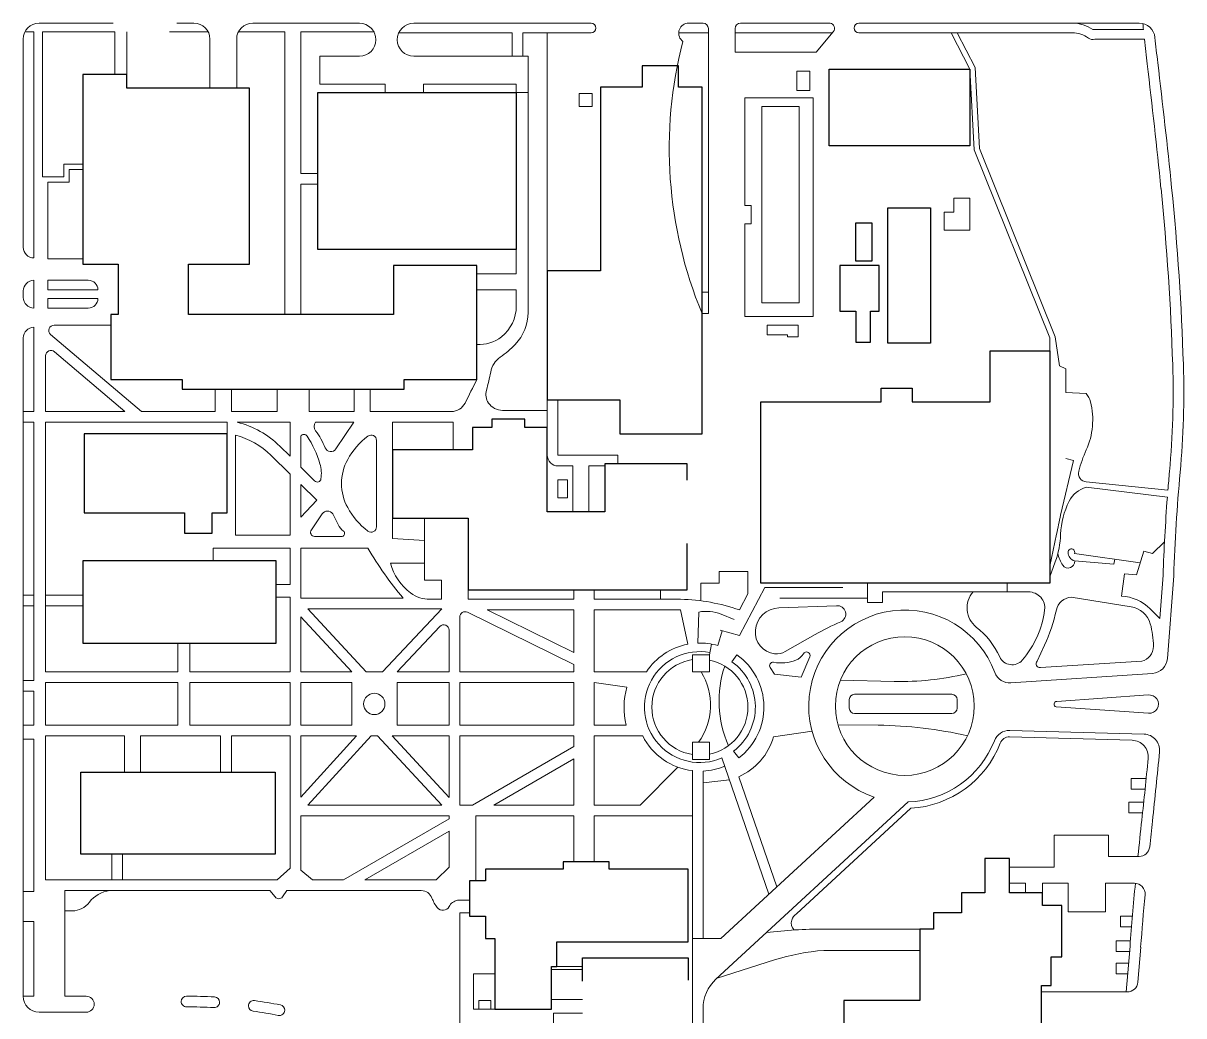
# Model space of a CAD drawing. Header units: feet. Extents: x 2817291 to 2825191, y 230718 to 237492.
# Drawn here: x 2819601 to 2820694, y 234336 to 235271 of the extents above; entities that cross this region are included whole.
import ezdxf

# ---------------------------------------------------------------- set-up
doc = ezdxf.new("R2010")
doc.units = ezdxf.units.FT
doc.layers.add('63', color=7, linetype='Continuous', lineweight=13)

msp = doc.modelspace()

# ---------------------------------------------------------------- linework, layer by layer
at = {"layer": '63'}
for p, q in [((2819685.414, 235270.773), (2819615.88, 235270.773)), ((2819761.607, 235270.773), (2819745.339, 235270.773)), ((2819917.385, 235270.773), (2819816.883, 235270.773)), ((2820135.474, 235270.773), (2819968.641, 235270.773)), ((2820241, 235270.773), (2820225.925, 235270.773)), ((2820360.597, 235270.773), (2820276.176, 235270.773)), ((2820651.504, 235270.773), (2820387.733, 235270.773)), ((2819602.547, 235262.733), (2819610.855, 235262.733)), ((2819610.855, 235049.669), (2819610.855, 235262.733)), ((2819618.895, 235126.051), (2819618.895, 235262.733)), ((2819618.895, 235262.733), (2819687.236, 235262.733)), ((2819687.236, 235222.532), (2819687.236, 235262.733)), ((2819698.291, 235222.532), (2819698.291, 235262.733)), ((2819738.662, 235262.733), (2819774.94, 235262.733)), ((2819803.55, 235262.733), (2819847.034, 235262.733)), ((2819847.034, 234996.403), (2819847.034, 235262.733)), ((2819862.109, 235262.733), (2819931.527, 235262.733)), ((2819862.109, 235129.066), (2819862.109, 235262.733)), ((2819954.499, 235261.728), (2820061.102, 235261.728)), ((2820061.102, 235239.617), (2820061.102, 235261.728)), ((2820071.153, 235239.617), (2820071.153, 235261.728)), ((2820071.153, 235261.728), (2820094.268, 235261.728)), ((2820094.268, 235261.728), (2820135.474, 235261.728)), ((2820094.268, 235037.609), (2820094.268, 235261.728)), ((2820218.081, 235261.728), (2820246.025, 235261.728)), ((2820246.025, 235245.648), (2820246.025, 235265.748)), ((2820271.151, 235265.748), (2820271.151, 235243.638)), ((2820271.151, 235261.728), (2820362.766, 235261.728)), ((2820347.532, 235243.638), (2820363.612, 235262.733)), ((2820387.733, 235261.728), (2820474.535, 235261.728)), ((2820474.535, 235261.728), (2820588.736, 235261.728)), ((2820474.535, 235261.728), (2820492.255, 235227.557)), ((2820480.195, 235261.728), (2820497.215, 235228.908)), ((2820608.12, 235264.743), (2820655.658, 235264.743)), ((2819600.805, 235255.698), (2819600.805, 235059.72)), ((2819776.683, 235209.467), (2819776.683, 235255.698)), ((2819801.808, 235255.698), (2819801.808, 235209.467)), ((2820609.842, 235255.698), (2820656.556, 235255.698)), ((2819880.199, 235239.617), (2819917.385, 235239.617)), ((2819880.199, 235213.487), (2819880.199, 235239.617)), ((2819968.641, 235239.617), (2820076.178, 235239.617)), ((2820076.178, 235239.617), (2820076.178, 235205.447)), ((2820246.025, 234997.408), (2820246.025, 235245.648)), ((2820271.151, 235243.638), (2820347.532, 235243.638)), ((2820492.255, 235227.557), (2820496.322, 235151.597)), ((2820497.215, 235228.908), (2820501.295, 235152.699)), ((2820329.442, 235225.547), (2820341.502, 235225.547)), ((2820329.442, 235207.457), (2820329.442, 235225.547)), ((2820341.502, 235225.547), (2820341.502, 235207.457)), ((2819801.808, 235209.467), (2819776.683, 235209.467)), ((2819941.505, 235213.487), (2819880.199, 235213.487)), ((2819941.505, 235205.447), (2819941.505, 235213.487)), ((2819977.686, 235205.447), (2819941.505, 235205.447)), ((2819977.686, 235213.487), (2819977.686, 235205.447)), ((2820065.122, 235213.487), (2819977.686, 235213.487)), ((2820065.122, 235205.447), (2820065.122, 235213.487)), ((2820076.178, 235205.447), (2820065.122, 235205.447)), ((2820076.178, 235205.447), (2820076.178, 234998.413)), ((2820341.502, 235207.457), (2820329.442, 235207.457)), ((2820124.418, 235204.442), (2820124.418, 235192.382)), ((2820136.479, 235204.442), (2820124.418, 235204.442)), ((2820136.479, 235192.382), (2820136.479, 235204.442)), ((2820280.196, 235200.422), (2820280.196, 235098.915)), ((2820344.517, 235200.422), (2820280.196, 235200.422)), ((2820344.517, 234994.393), (2820344.517, 235200.422)), ((2820124.418, 235192.382), (2820136.479, 235192.382)), ((2820296.276, 235192.382), (2820331.452, 235192.382)), ((2820296.276, 235007.459), (2820296.276, 235192.382)), ((2820331.452, 235192.382), (2820331.452, 235007.459)), ((2820496.322, 235151.597), (2820567.631, 234974.293)), ((2820501.295, 235152.699), (2820572.656, 234975.266)), ((2819638.995, 235138.111), (2819638.995, 235126.051)), ((2819657.086, 235138.111), (2819638.995, 235138.111)), ((2819644.02, 235133.086), (2819644.02, 235121.026)), ((2819657.086, 235133.086), (2819644.02, 235133.086)), ((2819878.189, 235129.066), (2819862.109, 235129.066)), ((2819638.995, 235126.051), (2819618.895, 235126.051)), ((2819644.02, 235121.026), (2819623.92, 235121.026)), ((2819623.92, 235048.664), (2819623.92, 235121.026)), ((2819878.189, 235119.016), (2819862.109, 235119.016)), ((2819862.109, 234996.403), (2819862.109, 235119.016)), ((2820280.196, 235098.915), (2820286.226, 235098.915)), ((2820286.226, 235098.915), (2820286.226, 235081.83)), ((2820477.179, 235105.95), (2820492.255, 235105.95)), ((2820477.179, 235092.885), (2820477.179, 235105.95)), ((2820492.255, 235105.95), (2820492.255, 235075.8)), ((2820468.134, 235092.885), (2820477.179, 235092.885)), ((2820468.134, 235075.8), (2820468.134, 235092.885)), ((2820280.196, 235081.83), (2820280.196, 234994.393)), ((2820286.226, 235081.83), (2820280.196, 235081.83)), ((2820492.255, 235075.8), (2820468.134, 235075.8)), ((2820065.122, 235057.709), (2820065.122, 235034.594)), ((2819623.92, 235048.664), (2819657.086, 235048.664)), ((2820065.122, 235034.594), (2820027.937, 235034.594)), ((2819610.855, 235028.564), (2819610.855, 235002.434)), ((2819623.92, 235019.519), (2819623.92, 235028.564)), ((2819623.92, 235028.564), (2819662.111, 235028.564)), ((2819671.156, 235019.519), (2819623.92, 235019.519)), ((2820065.122, 235019.519), (2820027.937, 235019.519)), ((2820065.122, 235019.519), (2820065.122, 235004.444)), ((2819600.805, 235018.514), (2819600.805, 235012.484)), ((2819623.92, 235011.479), (2819623.92, 235002.434)), ((2819671.156, 235011.479), (2819623.92, 235011.479)), ((2820246.025, 235017.509), (2820239.995, 235017.509)), ((2819623.92, 235002.434), (2819662.111, 235002.434)), ((2820239.995, 234997.408), (2820246.025, 234997.408)), ((2820331.452, 235007.459), (2820296.276, 235007.459)), ((2819683.216, 234986.353), (2819629.859, 234986.353)), ((2820280.196, 234994.393), (2820344.517, 234994.393)), ((2820301.301, 234977.308), (2820301.301, 234986.353)), ((2820301.301, 234986.353), (2820330.447, 234986.353)), ((2820330.447, 234986.353), (2820330.447, 234975.298)), ((2819610.855, 234904.947), (2819610.855, 234984.343)), ((2819626.606, 234977.498), (2819712.055, 234904.947)), ((2820320.397, 234977.308), (2820301.301, 234977.308)), ((2820320.397, 234975.298), (2820320.397, 234977.308)), ((2819600.805, 234974.293), (2819600.805, 234354.198)), ((2820330.447, 234975.298), (2820320.397, 234975.298)), ((2820567.631, 234974.293), (2820567.631, 234962.233)), ((2820576.676, 234948.163), (2820572.656, 234975.266)), ((2819621.91, 234957.442), (2819621.91, 234904.947)), ((2819696.527, 234904.947), (2819630.188, 234961.273)), ((2820582.706, 234945.148), (2820576.676, 234948.163)), ((2820582.706, 234923.037), (2820582.706, 234945.148)), ((2819781.708, 234926.052), (2819781.708, 234904.947)), ((2819839.999, 234926.052), (2819839.999, 234904.947)), ((2819870.149, 234926.052), (2819870.149, 234904.947)), ((2819912.36, 234926.052), (2819912.36, 234904.947)), ((2819927.435, 234926.052), (2819927.435, 234904.947)), ((2820601.801, 234922.032), (2820582.706, 234923.037)), ((2820094.268, 234916.002), (2820094.268, 234863.985)), ((2820104.318, 234916.002), (2820104.318, 234863.741)), ((2819600.805, 234904.947), (2819610.855, 234904.947)), ((2819621.91, 234904.947), (2819696.527, 234904.947)), ((2819712.055, 234904.947), (2819781.708, 234904.947)), ((2819870.149, 234904.947), (2819912.36, 234904.947)), ((2819927.435, 234904.947), (2820003.816, 234904.947)), ((2820052.057, 234905.952), (2820094.268, 234905.952)), ((2819600.805, 234894.897), (2819610.855, 234894.897)), ((2819610.855, 234651.683), (2819610.855, 234894.897)), ((2819621.91, 234659.723), (2819621.91, 234894.897)), ((2819621.91, 234894.897), (2819792.763, 234894.897)), ((2819792.763, 234883.842), (2819792.763, 234894.897)), ((2819802.387, 234894.897), (2819852.059, 234894.897)), ((2819852.059, 234894.897), (2819852.059, 234862.93)), ((2819876.179, 234894.897), (2819912.025, 234894.897)), ((2819912.025, 234894.897), (2819895.275, 234869.771)), ((2819948.541, 234868.766), (2819948.541, 234894.897)), ((2819948.541, 234894.897), (2820005.826, 234894.897)), ((2820005.826, 234868.766), (2820005.826, 234894.897)), ((2819800.803, 234882.837), (2819800.803, 234788.365)), ((2819862.109, 234881.832), (2819862.109, 234852.686)), ((2819933.465, 234796.405), (2819933.465, 234877.812)), ((2819852.059, 234862.93), (2819842.396, 234872.369)), ((2819852.059, 234846.072), (2819833.969, 234863.741)), ((2820104.318, 234863.741), (2820160.599, 234863.741)), ((2820160.599, 234863.741), (2820160.599, 234855.701)), ((2820589.741, 234858.716), (2820577.681, 234807.46)), ((2820582.706, 234860.726), (2820589.741, 234858.716)), ((2819852.059, 234846.072), (2819852.059, 234788.365)), ((2819862.109, 234852.686), (2819875.174, 234839.621)), ((2820104.562, 234853.691), (2820118.388, 234853.691)), ((2820118.388, 234853.691), (2820118.388, 234810.475)), ((2820133.464, 234853.691), (2820133.464, 234810.475)), ((2820133.464, 234853.691), (2820148.539, 234853.691)), ((2819877.184, 234821.53), (2819862.109, 234836.255)), ((2819862.109, 234836.255), (2819862.109, 234805.45)), ((2820104.318, 234840.626), (2820113.363, 234840.626)), ((2820104.318, 234823.541), (2820104.318, 234840.626)), ((2820113.363, 234840.626), (2820113.363, 234823.541)), ((2820678.715, 234830.813), (2820601.801, 234838.616)), ((2820601.801, 234833.591), (2820678.195, 234824.172)), ((2820113.363, 234823.541), (2820104.318, 234823.541)), ((2819862.109, 234805.45), (2819877.184, 234821.53)), ((2819872.159, 234793.39), (2819882.209, 234808.465)), ((2819892.26, 234808.465), (2819897.285, 234798.415)), ((2819948.541, 234804.445), (2819948.541, 234785.35)), ((2819978.691, 234804.445), (2819978.691, 234746.154)), ((2819800.803, 234788.365), (2819852.059, 234788.365)), ((2819901.305, 234787.36), (2819875.174, 234787.36)), ((2819948.541, 234785.35), (2819978.691, 234783.34)), ((2820573.949, 234789.315), (2820567.631, 234759.22)), ((2820664.112, 234771.28), (2820675.516, 234782.317)), ((2819779.698, 234776.305), (2819852.059, 234776.305)), ((2819779.698, 234764.245), (2819779.698, 234776.305)), ((2819852.059, 234776.305), (2819852.059, 234742.134)), ((2819862.109, 234776.305), (2819925.425, 234776.305)), ((2820652.601, 234762.38), (2820590.746, 234771.28)), ((2820649.037, 234751.179), (2820656.072, 234773.29)), ((2820656.072, 234773.29), (2820664.112, 234771.28)), ((2819946.53, 234762.234), (2819978.691, 234762.234)), ((2820567.631, 234749.169), (2820572.656, 234763.24)), ((2820590.746, 234764.245), (2820627.932, 234761.23)), ((2820627.932, 234761.23), (2820628.594, 234765.834)), ((2819978.691, 234746.154), (2819994.771, 234746.154)), ((2819994.771, 234746.154), (2819994.771, 234728.064)), ((2820256.076, 234754.194), (2820256.076, 234743.139)), ((2820283.211, 234754.194), (2820256.076, 234754.194)), ((2820283.211, 234733.089), (2820283.211, 234754.194)), ((2820634.967, 234731.079), (2820637.982, 234752.184)), ((2820637.982, 234752.184), (2820649.037, 234751.179)), ((2820671.048, 234710.073), (2820674.175, 234750.726)), ((2820678.216, 234672.217), (2820684.213, 234750.174)), ((2819852.059, 234742.134), (2819838.994, 234742.134)), ((2820019.897, 234737.109), (2820019.897, 234728.064)), ((2820119.393, 234737.109), (2820119.393, 234728.064)), ((2820138.489, 234737.109), (2820138.489, 234728.064)), ((2820200.8, 234728.064), (2820200.8, 234737.109)), ((2820256.076, 234743.139), (2820238.99, 234743.139)), ((2820238.99, 234743.139), (2820238.99, 234726.66)), ((2820299.291, 234739.119), (2820275.171, 234693.893)), ((2820372.658, 234739.119), (2820299.291, 234739.119)), ((2820395.773, 234743.139), (2820395.773, 234725.049)), ((2820409.843, 234735.099), (2820527.43, 234735.099)), ((2820409.843, 234725.049), (2820409.843, 234735.099)), ((2820527.43, 234735.099), (2820527.43, 234743.139)), ((2820527.43, 234735.099), (2820547.53, 234735.099)), ((2819610.855, 234732.084), (2819600.805, 234732.084)), ((2819657.086, 234732.084), (2819621.91, 234732.084)), ((2819994.771, 234728.064), (2819983.716, 234728.064)), ((2820019.897, 234728.064), (2820119.393, 234728.064)), ((2820138.489, 234728.064), (2820219.895, 234728.064)), ((2820275.171, 234718.014), (2820283.211, 234733.089)), ((2820313.362, 234729.069), (2820395.773, 234729.069)), ((2820395.773, 234725.049), (2820409.843, 234725.049)), ((2820587.731, 234730.074), (2820644.012, 234721.029)), ((2819610.855, 234722.034), (2819600.805, 234722.034)), ((2819657.086, 234722.034), (2819621.91, 234722.034)), ((2819868.954, 234719.019), (2819994.903, 234719.019)), ((2819868.954, 234719.019), (2819923.798, 234659.723)), ((2819939.054, 234659.723), (2819994.903, 234719.019)), ((2820119.393, 234666.758), (2820019.091, 234715.864)), ((2820119.393, 234677.948), (2820037.557, 234718.014)), ((2820037.557, 234718.014), (2820119.393, 234718.014)), ((2820119.393, 234718.014), (2820119.393, 234677.948)), ((2820138.489, 234718.014), (2820219.895, 234718.014)), ((2820138.489, 234718.014), (2820138.489, 234659.723)), ((2820219.895, 234718.014), (2820226.559, 234685.766)), ((2820236.98, 234716.004), (2820235.942, 234686.824)), ((2820270.146, 234708.969), (2820258.086, 234713.994)), ((2820366.627, 234722.034), (2820312.357, 234720.024)), ((2820671.048, 234710.073), (2820662.102, 234719.019)), ((2819862.109, 234711.618), (2819862.109, 234659.723)), ((2819862.109, 234711.618), (2819910.109, 234659.723)), ((2819993.123, 234702.471), (2819952.86, 234659.723)), ((2820011.857, 234711.351), (2820011.857, 234659.723)), ((2820001.806, 234659.723), (2820001.806, 234699.025)), ((2820254.946, 234684.424), (2820258.837, 234698.431)), ((2820275.171, 234693.893), (2820257.081, 234698.918)), ((2820318.387, 234678.818), (2820346.527, 234694.898)), ((2819746.532, 234659.723), (2819746.532, 234686.858)), ((2819757.587, 234659.723), (2819757.587, 234686.858)), ((2820247.03, 234675.803), (2820248.879, 234685.866)), ((2820555.571, 234669.773), (2820562.606, 234684.848)), ((2820230.95, 234675.803), (2820247.03, 234675.803)), ((2820230.95, 234659.723), (2820230.95, 234675.803)), ((2820247.03, 234675.803), (2820247.03, 234659.723)), ((2820268.193, 234669.203), (2820272.84, 234675.764)), ((2820333.462, 234654.698), (2820341.502, 234673.793)), ((2820654.062, 234669.773), (2820558.586, 234663.743)), ((2819621.91, 234659.723), (2819746.532, 234659.723)), ((2819757.587, 234659.723), (2819852.059, 234659.723)), ((2819862.109, 234659.723), (2819910.109, 234659.723)), ((2819923.798, 234659.723), (2819939.054, 234659.723)), ((2819952.86, 234659.723), (2820001.806, 234659.723)), ((2820011.857, 234659.723), (2820119.393, 234659.723)), ((2820119.393, 234666.758), (2820119.393, 234659.723)), ((2820138.489, 234659.723), (2820187.624, 234659.723)), ((2820247.03, 234659.723), (2820230.95, 234659.723)), ((2820304.316, 234663.743), (2820308.336, 234657.713)), ((2819610.855, 234651.683), (2819600.805, 234651.683)), ((2819621.91, 234609.472), (2819621.91, 234649.673)), ((2819621.91, 234649.673), (2819746.532, 234649.673)), ((2819746.532, 234609.472), (2819746.532, 234649.673)), ((2819757.587, 234609.472), (2819757.587, 234649.673)), ((2819757.587, 234649.673), (2819852.059, 234649.673)), ((2819852.059, 234649.673), (2819852.059, 234609.472)), ((2819862.109, 234649.673), (2819862.109, 234609.472)), ((2819862.109, 234649.673), (2819910.109, 234649.673)), ((2819910.109, 234649.673), (2819910.109, 234609.472)), ((2819952.86, 234649.673), (2819952.86, 234609.472)), ((2819952.86, 234649.673), (2820001.806, 234649.673)), ((2820001.806, 234649.673), (2820001.806, 234609.472)), ((2820011.857, 234649.673), (2820011.857, 234609.472)), ((2820011.857, 234649.673), (2820119.393, 234649.673)), ((2820119.393, 234649.673), (2820119.393, 234609.472)), ((2820138.489, 234649.673), (2820138.489, 234609.472)), ((2820138.489, 234649.673), (2820169.175, 234645.448)), ((2820308.336, 234657.713), (2820333.462, 234654.698)), ((2820370.295, 234651.824), (2820420.898, 234650.678)), ((2820530.881, 234649.293), (2820664.205, 234658.332)), ((2819610.855, 234641.633), (2819600.805, 234641.633)), ((2819610.855, 234609.472), (2819610.855, 234641.633)), ((2820383.713, 234638.617), (2820475.169, 234638.617)), ((2820660.002, 234637.946), (2820573.972, 234631.934)), ((2820378.688, 234625.552), (2820378.688, 234633.592)), ((2820480.194, 234633.592), (2820480.194, 234625.552)), ((2820573.413, 234626.723), (2820660.561, 234620.711)), ((2820475.169, 234620.527), (2820383.713, 234620.527)), ((2819600.805, 234609.472), (2819610.855, 234609.472)), ((2819621.91, 234609.472), (2819746.532, 234609.472)), ((2819757.587, 234609.472), (2819852.059, 234609.472)), ((2819862.109, 234609.472), (2819910.109, 234609.472)), ((2819952.86, 234609.472), (2820001.806, 234609.472)), ((2820011.857, 234609.472), (2820119.393, 234609.472)), ((2820138.489, 234609.472), (2820168.705, 234609.472)), ((2820368.062, 234609.875), (2820405.823, 234609.472)), ((2820656.223, 234601.044), (2820529.753, 234604.493)), ((2819610.855, 234596.407), (2819600.805, 234596.407)), ((2819610.855, 234452.689), (2819610.855, 234596.407)), ((2819621.91, 234599.422), (2819696.281, 234599.422)), ((2819621.91, 234463.745), (2819621.91, 234599.422)), ((2819696.281, 234599.422), (2819696.281, 234565.251)), ((2819711.357, 234599.422), (2819786.733, 234599.422)), ((2819711.357, 234565.251), (2819711.357, 234599.422)), ((2819786.733, 234599.422), (2819786.733, 234565.251)), ((2819796.783, 234599.422), (2819852.059, 234599.422)), ((2819796.783, 234565.251), (2819796.783, 234599.422)), ((2819852.059, 234599.422), (2819852.059, 234474.8)), ((2819862.109, 234599.422), (2819914.717, 234599.422)), ((2819862.109, 234541.565), (2819914.717, 234599.422)), ((2819862.109, 234599.422), (2819862.109, 234541.565)), ((2819868.901, 234534.096), (2819928.301, 234599.422)), ((2819928.301, 234599.422), (2819934.558, 234599.422)), ((2819934.558, 234599.422), (2819994.962, 234534.096)), ((2819948.246, 234599.422), (2820001.806, 234599.422)), ((2819948.246, 234599.422), (2820001.806, 234541.497)), ((2820001.806, 234599.422), (2820001.806, 234541.497)), ((2820011.857, 234599.422), (2820119.393, 234599.422)), ((2820011.857, 234599.422), (2820011.857, 234534.096)), ((2820119.393, 234599.422), (2820119.393, 234589.481)), ((2820138.489, 234599.422), (2820184.135, 234599.422)), ((2820138.489, 234599.422), (2820138.489, 234534.096)), ((2820230.95, 234593.392), (2820230.95, 234577.312)), ((2820247.03, 234593.392), (2820230.95, 234593.392)), ((2820247.03, 234577.312), (2820247.03, 234593.392)), ((2820307.331, 234598.417), (2820343.684, 234603.763)), ((2820644.997, 234595.318), (2820529.589, 234598.465)), ((2820023.771, 234534.096), (2820119.393, 234589.481)), ((2820269.714, 234585.03), (2820274.595, 234578.641)), ((2820043.823, 234534.096), (2820119.393, 234577.867)), ((2820119.393, 234577.867), (2820119.393, 234534.096)), ((2820230.95, 234577.312), (2820247.03, 234577.312)), ((2820258.756, 234578.601), (2820302.992, 234450.396)), ((2820181.704, 234534.096), (2820217.139, 234569.974)), ((2820230.95, 234408.469), (2820230.95, 234566.668)), ((2820241, 234408.469), (2820241, 234566.332)), ((2820274.53, 234561.01), (2820310.351, 234457.19)), ((2820241, 234555.201), (2820265.826, 234558.113)), ((2820644.012, 234559.221), (2820658.248, 234559.221)), ((2820644.012, 234549.171), (2820644.012, 234559.221)), ((2820657.222, 234549.171), (2820644.012, 234549.171)), ((2820257.582, 234408.469), (2820402.046, 234541.853)), ((2819868.901, 234534.096), (2819994.962, 234534.096)), ((2820011.857, 234534.096), (2820023.771, 234534.096)), ((2820011.857, 234534.096), (2820023.771, 234534.096)), ((2820043.823, 234534.096), (2820119.393, 234534.096)), ((2820138.489, 234534.096), (2820181.704, 234534.096)), ((2820434.005, 234537.162), (2820253.152, 234370.182)), ((2820436.479, 234531.239), (2820328.868, 234431.882)), ((2820642.002, 234537.111), (2820655.96, 234537.111)), ((2820642.002, 234527.061), (2820642.002, 234537.111)), ((2819862.109, 234524.046), (2820001.806, 234524.046)), ((2819862.109, 234524.046), (2819862.109, 234472.79)), ((2819902.31, 234463.745), (2820001.806, 234521.374)), ((2820001.806, 234521.374), (2820001.806, 234524.046)), ((2820026.932, 234463.745), (2820026.932, 234524.046)), ((2820026.932, 234524.046), (2820119.393, 234524.046)), ((2820119.393, 234524.046), (2820119.393, 234480.83)), ((2820138.489, 234524.046), (2820230.95, 234524.046)), ((2820138.489, 234524.046), (2820138.489, 234480.83)), ((2820654.882, 234527.061), (2820642.002, 234527.061)), ((2819922.362, 234463.745), (2820001.806, 234509.76)), ((2820001.806, 234475.805), (2820001.806, 234509.76)), ((2820571.651, 234505.955), (2820622.907, 234505.955)), ((2820571.651, 234475.805), (2820571.651, 234505.955)), ((2820622.907, 234505.955), (2820622.907, 234485.855)), ((2820622.907, 234485.855), (2820651.538, 234485.855)), ((2819852.059, 234474.8), (2819839.999, 234463.745)), ((2819989.746, 234463.745), (2820001.806, 234475.805)), ((2820529.44, 234475.805), (2820571.651, 234475.805)), ((2820529.44, 234460.73), (2820529.44, 234475.805)), ((2819839.999, 234463.745), (2819621.91, 234463.745)), ((2819922.362, 234463.745), (2819989.746, 234463.745)), ((2819600.805, 234452.689), (2819610.855, 234452.689)), ((2819640, 234453.694), (2819832.964, 234453.694)), ((2819640, 234354.198), (2819640, 234453.694)), ((2819832.964, 234453.694), (2819837.989, 234447.664)), ((2819845.024, 234447.664), (2819849.044, 234453.694)), ((2819849.044, 234453.694), (2819975.676, 234453.694)), ((2820544.515, 234460.73), (2820529.44, 234460.73)), ((2820544.515, 234451.684), (2820544.515, 234460.73)), ((2820560.596, 234451.684), (2820544.515, 234451.684)), ((2820560.596, 234460.73), (2820560.596, 234451.684)), ((2820584.716, 234460.73), (2820560.596, 234460.73)), ((2820584.716, 234433.594), (2820584.716, 234460.73)), ((2820619.892, 234460.73), (2820619.892, 234433.594)), ((2820647.16, 234460.73), (2820619.892, 234460.73)), ((2820009.846, 234444.649), (2820020.902, 234444.649)), ((2819640, 234434.599), (2819647.035, 234434.599)), ((2820011.857, 234432.589), (2820020.902, 234432.589)), ((2820011.857, 234327.062), (2820011.857, 234432.589)), ((2820619.892, 234433.594), (2820584.716, 234433.594)), ((2820633.962, 234429.574), (2820645.316, 234429.574)), ((2820633.962, 234419.524), (2820633.962, 234429.574)), ((2819610.855, 234424.549), (2819600.805, 234424.549)), ((2819610.855, 234354.198), (2819610.855, 234424.549)), ((2820644.483, 234419.524), (2820633.962, 234419.524)), ((2820230.95, 234408.469), (2820257.582, 234408.469)), ((2820230.95, 234195.405), (2820230.95, 234408.469)), ((2820445.019, 234417.514), (2820354.567, 234417.514)), ((2820445.019, 234397.413), (2820354.567, 234397.413)), ((2820629.942, 234406.459), (2820643.442, 234406.459)), ((2820629.942, 234396.408), (2820629.942, 234406.459)), ((2820642.64, 234396.408), (2820629.942, 234396.408)), ((2820639.482, 234358.218), (2820643.039, 234401.225)), ((2820650.329, 234367.44), (2820653.057, 234400.429)), ((2820254.194, 234371.144), (2820308.336, 234388.368)), ((2820629.942, 234385.353), (2820641.726, 234385.353)), ((2820629.942, 234375.303), (2820629.942, 234385.353)), ((2820024.922, 234375.303), (2820045.022, 234375.303)), ((2820024.922, 234342.138), (2820024.922, 234375.303)), ((2820098.288, 234379.323), (2820127.433, 234379.323)), ((2820103.313, 234382.338), (2820127.433, 234382.338)), ((2820640.895, 234375.303), (2820629.942, 234375.303)), ((2819600.805, 234354.198), (2819610.855, 234354.198)), ((2819660.101, 234354.198), (2819640, 234354.198)), ((2820559.591, 234358.218), (2820640.313, 234358.218)), ((2820559.591, 234333.092), (2820559.591, 234358.218)), ((2820045.022, 234342.138), (2820024.922, 234342.138)), ((2820029.947, 234350.178), (2820041.002, 234350.178)), ((2820029.947, 234342.138), (2820029.947, 234350.178)), ((2820041.002, 234350.178), (2820041.002, 234342.138)), ((2820098.288, 234351.183), (2820127.433, 234351.183)), ((2820241, 234342.423), (2820241, 234251.686)), ((2819615.88, 234339.122), (2819660.101, 234339.122)), ((2820100.298, 234338.117), (2820127.433, 234338.117)), ((2820100.298, 234308.972), (2820100.298, 234338.117))]:
    msp.add_line(p, q, dxfattribs=at)
at = {"layer": '63', "lineweight": 25}
for p, q in [((2820183.714, 235230.572), (2820183.714, 235210.472)), ((2820217.885, 235230.572), (2820183.714, 235230.572)), ((2820217.885, 235210.472), (2820217.885, 235230.572)), ((2820359.592, 235227.557), (2820492.255, 235227.557)), ((2820359.592, 235155.196), (2820359.592, 235227.557)), ((2820492.255, 235227.557), (2820492.255, 235155.196)), ((2819657.086, 235222.532), (2819657.086, 235043.639)), ((2819698.291, 235222.532), (2819657.086, 235222.532)), ((2819698.291, 235209.467), (2819698.291, 235222.532)), ((2819813.868, 235209.467), (2819698.291, 235209.467)), ((2819813.868, 235043.639), (2819813.868, 235209.467)), ((2819878.189, 235205.447), (2820065.122, 235205.447)), ((2819878.189, 235057.709), (2819878.189, 235205.447)), ((2820065.122, 235205.447), (2820065.122, 235057.709)), ((2820144.519, 235210.472), (2820144.519, 235037.609)), ((2820183.714, 235210.472), (2820144.519, 235210.472)), ((2820239.995, 235210.472), (2820217.885, 235210.472)), ((2820239.995, 234883.842), (2820239.995, 235210.472)), ((2820492.255, 235155.196), (2820359.592, 235155.196)), ((2820414.868, 235096.905), (2820455.069, 235096.905)), ((2820414.868, 234969.268), (2820414.868, 235096.905)), ((2820455.069, 235096.905), (2820455.069, 234969.268)), ((2820384.718, 235082.835), (2820399.793, 235082.835)), ((2820384.718, 235046.654), (2820384.718, 235082.835)), ((2820399.793, 235082.835), (2820399.793, 235046.654)), ((2820065.122, 235057.709), (2819878.189, 235057.709)), ((2819657.086, 235043.639), (2819690.251, 235043.639)), ((2819690.251, 235043.639), (2819690.251, 234996.403)), ((2819756.582, 235043.639), (2819813.868, 235043.639)), ((2819756.582, 234996.403), (2819756.582, 235043.639)), ((2819949.546, 235042.634), (2819949.546, 234996.403)), ((2820027.937, 235042.634), (2819949.546, 235042.634)), ((2820027.937, 234935.097), (2820027.937, 235042.634)), ((2820369.643, 235042.634), (2820369.643, 234999.418)), ((2820406.828, 235042.634), (2820369.643, 235042.634)), ((2820399.793, 235046.654), (2820384.718, 235046.654)), ((2820406.828, 234999.418), (2820406.828, 235042.634)), ((2820094.268, 235037.609), (2820094.268, 234916.002)), ((2820144.519, 235037.609), (2820094.268, 235037.609)), ((2820369.643, 234999.418), (2820384.718, 234999.418)), ((2820384.718, 234999.418), (2820384.718, 234970.273)), ((2820398.788, 234999.418), (2820406.828, 234999.418)), ((2820398.788, 234970.273), (2820398.788, 234999.418)), ((2819683.216, 234996.403), (2819683.216, 234935.097)), ((2819690.251, 234996.403), (2819683.216, 234996.403)), ((2819949.546, 234996.403), (2819756.582, 234996.403)), ((2820384.718, 234970.273), (2820398.788, 234970.273)), ((2820455.069, 234969.268), (2820414.868, 234969.268)), ((2820511.35, 234962.233), (2820567.631, 234962.233)), ((2820511.35, 234913.992), (2820511.35, 234962.233)), ((2820567.631, 234962.233), (2820567.631, 234743.139)), ((2819683.216, 234935.097), (2819750.552, 234935.097)), ((2819750.552, 234935.097), (2819750.552, 234926.052)), ((2819959.596, 234935.097), (2820027.937, 234935.097)), ((2819959.596, 234926.052), (2819959.596, 234935.097)), ((2819750.552, 234926.052), (2819959.596, 234926.052)), ((2820408.838, 234927.057), (2820437.984, 234927.057)), ((2820408.838, 234913.992), (2820408.838, 234927.057)), ((2820437.984, 234927.057), (2820437.984, 234913.992)), ((2820094.268, 234916.002), (2820162.609, 234916.002)), ((2820162.609, 234916.002), (2820162.609, 234883.842)), ((2820295.271, 234913.992), (2820408.838, 234913.992)), ((2820295.271, 234743.139), (2820295.271, 234913.992)), ((2820437.984, 234913.992), (2820511.35, 234913.992)), ((2820023.917, 234889.872), (2820023.917, 234868.766)), ((2820042.007, 234889.872), (2820023.917, 234889.872)), ((2820042.007, 234897.912), (2820042.007, 234889.872)), ((2820073.163, 234897.912), (2820042.007, 234897.912)), ((2820073.163, 234889.872), (2820073.163, 234897.912)), ((2820094.268, 234889.872), (2820073.163, 234889.872)), ((2820094.268, 234810.475), (2820094.268, 234889.872)), ((2819658.091, 234883.842), (2819658.091, 234809.47)), ((2819792.763, 234883.842), (2819658.091, 234883.842)), ((2819792.763, 234809.47), (2819792.763, 234883.842)), ((2820162.609, 234883.842), (2820239.995, 234883.842)), ((2819948.541, 234868.766), (2819948.541, 234804.445)), ((2820023.917, 234868.766), (2819948.541, 234868.766)), ((2820148.539, 234855.701), (2820148.539, 234810.475)), ((2820225.925, 234855.701), (2820148.539, 234855.701)), ((2820225.925, 234840.357), (2820225.925, 234855.701)), ((2819658.091, 234809.47), (2819752.562, 234809.47)), ((2819752.562, 234809.47), (2819752.562, 234790.375)), ((2819778.693, 234809.47), (2819792.763, 234809.47)), ((2819778.693, 234790.375), (2819778.693, 234809.47)), ((2819948.541, 234804.445), (2820019.897, 234804.445)), ((2820019.897, 234804.445), (2820019.897, 234737.109)), ((2820148.539, 234810.475), (2820094.268, 234810.475)), ((2819752.562, 234790.375), (2819778.693, 234790.375)), ((2820225.925, 234737.109), (2820225.925, 234780.594)), ((2819838.994, 234764.245), (2819657.086, 234764.245)), ((2819657.086, 234764.245), (2819657.086, 234686.858)), ((2819838.994, 234686.858), (2819838.994, 234764.245)), ((2820019.897, 234737.109), (2820225.925, 234737.109)), ((2820567.631, 234743.139), (2820295.271, 234743.139)), ((2819657.086, 234686.858), (2819838.994, 234686.858)), ((2819655.076, 234565.251), (2819837.989, 234565.251)), ((2819655.076, 234487.865), (2819655.076, 234565.251)), ((2819837.989, 234565.251), (2819837.989, 234487.865)), ((2819837.989, 234487.865), (2819655.076, 234487.865)), ((2820506.325, 234483.845), (2820506.325, 234451.684)), ((2820529.44, 234483.845), (2820506.325, 234483.845)), ((2820529.44, 234451.684), (2820529.44, 234483.845)), ((2820035.977, 234473.795), (2820035.977, 234462.74)), ((2820109.343, 234473.795), (2820035.977, 234473.795)), ((2820109.343, 234480.83), (2820109.343, 234473.795)), ((2820152.559, 234480.83), (2820109.343, 234480.83)), ((2820152.559, 234473.795), (2820152.559, 234480.83)), ((2820226.93, 234473.795), (2820152.559, 234473.795)), ((2820226.93, 234405.454), (2820226.93, 234473.795)), ((2820020.902, 234462.74), (2820020.902, 234429.574)), ((2820035.977, 234462.74), (2820020.902, 234462.74)), ((2820484.214, 234451.684), (2820484.214, 234432.589)), ((2820506.325, 234451.684), (2820484.214, 234451.684)), ((2820560.596, 234451.684), (2820529.44, 234451.684)), ((2820560.596, 234439.624), (2820560.596, 234451.684)), ((2820020.902, 234429.574), (2820035.977, 234429.574)), ((2820035.977, 234429.574), (2820035.977, 234408.469)), ((2820458.084, 234432.589), (2820458.084, 234417.514)), ((2820484.214, 234432.589), (2820458.084, 234432.589)), ((2820578.686, 234439.624), (2820560.596, 234439.624)), ((2820578.686, 234391.383), (2820578.686, 234439.624)), ((2820035.977, 234408.469), (2820045.022, 234408.469)), ((2820045.022, 234408.469), (2820045.022, 234342.138)), ((2820445.019, 234417.514), (2820445.019, 234350.178)), ((2820458.084, 234417.514), (2820445.019, 234417.514)), ((2820103.313, 234405.454), (2820226.93, 234405.454)), ((2820103.313, 234382.338), (2820103.313, 234405.454)), ((2820127.433, 234390.378), (2820226.93, 234390.378)), ((2820127.433, 234368.417), (2820127.433, 234390.378)), ((2820226.93, 234390.378), (2820226.93, 234369.193)), ((2820568.636, 234391.383), (2820578.686, 234391.383)), ((2820568.636, 234364.248), (2820568.636, 234391.383)), ((2820098.288, 234382.338), (2820103.313, 234382.338)), ((2820098.288, 234342.138), (2820098.288, 234382.338)), ((2820559.591, 234364.248), (2820568.636, 234364.248)), ((2820559.591, 234256.711), (2820559.591, 234364.248)), ((2820045.022, 234342.138), (2820098.288, 234342.138)), ((2820373.663, 234350.178), (2820373.663, 234237.616)), ((2820445.019, 234350.178), (2820373.663, 234350.178))]:
    msp.add_line(p, q, dxfattribs=at)
at = {"layer": '63'}
for points in [[(2819796.783, 234926.052), (2819796.783, 234904.947), (2819839.999, 234904.947)], [(2819862.109, 234776.305), (2819862.109, 234729.069), (2819958.591, 234729.069)], [(2819838.994, 234730.074), (2819852.059, 234730.074), (2819852.059, 234659.723)], [(2819684.221, 234487.865), (2819684.221, 234463.745), (2819684.221, 234487.865)], [(2819694.271, 234487.865), (2819694.271, 234463.745), (2819694.271, 234487.865)], [(2819862.109, 234472.79), (2819873.164, 234463.745), (2819902.31, 234463.745)]]:
    msp.add_lwpolyline(points, dxfattribs=at)
for centre, radius in [((2820430.948, 234627.562), 65.326), ((2819931.426, 234629.572), 10.05)]:
    msp.add_circle(centre, radius, dxfattribs=at)
for centre, radius, start, end in [((2819615.88, 235255.698), 15.075, 90, 180), ((2819761.607, 235255.698), 15.075, 0, 90), ((2819816.883, 235255.698), 15.075, 90, 180), ((2819917.385, 235255.195), 15.578, 270, 90), ((2819968.641, 235255.195), 15.578, 90, 270), ((2820135.474, 235266.25), 4.523, 270, 90), ((2820227.652, 235261.351), 9.579, 100.38886, 233.1301), ((2820241, 235265.748), 5.025, 0, 90), ((2820276.176, 235265.748), 5.025, 90, 180), ((2820359.845, 235265.905), 4.925, 319.89909, 81.213), ((2820387.733, 235266.25), 4.523, 90, 270), ((2820588.736, 235236.602), 34.171, 55.43968, 90), ((2820651.504, 235255.698), 15.075, 5.84134, 90), ((2820588.736, 235236.602), 25.125, 53.1301, 90), ((2821969.025, 235390.487), 1319.372, 185.22529, 185.46894), ((2820615.369, 235152.684), 406.221, 165.60276, 202.47266), ((2820607.796, 235262.015), 6.64, 233.1301, 287.94526), ((2821969.025, 235390.487), 1319.372, 185.86367, 186.88246), ((2821969.025, 235390.487), 1309.322, 185.84134, 186.88246), ((2814463.695, 234484.575), 6240.432, 5.79793, 6.88246), ((2814463.695, 234484.575), 6250.482, 5.79793, 6.88246), ((2818307.056, 234874.828), 2377.31, 1.7844, 5.79793), ((2818307.056, 234874.828), 2387.36, 1.7844, 5.79793), ((2819610.855, 235059.719), 10.05, 180, 270), ((2819610.855, 235018.514), 10.05, 90, 180), ((2819662.111, 235019.519), 9.045, 0, 90), ((2819610.855, 235012.484), 10.05, 180, 270), ((2819662.111, 235011.479), 9.045, 270, 0), ((2820027.901, 235004.444), 37.221, 308.46135, 0), ((2820032.459, 234998.413), 43.718, 316.39718, 0), ((2819629.859, 234981.328), 5.025, 90, 229.66686), ((2819610.855, 234974.293), 10.05, 90, 180), ((2820030.58, 235001.071), 32.914, 265.39368, 308.46135), ((2819997.675, 235031.542), 91.754, 304.80541, 316.39718), ((2819626.935, 234957.442), 5.025, 49.66686, 180), ((2820062.543, 234938.227), 21.892, 124.80541, 169.72414), ((2819858.541, 234923.163), 825.071, 354.81289, 1.7844), ((2819858.541, 234923.163), 835.122, 354.81289, 1.7844), ((2817142.534, 236363.98), 3219.822, 333.21501, 333.65489), ((2819874.042, 234972.402), 169.682, 343.79483, 349.72414), ((2820050.535, 234921.108), 14.114, 163.79482, 215.12983), ((2820585.477, 234908.845), 20.985, 14.19771, 38.93239), ((2820003.816, 234919.582), 14.636, 270, 333.21501), ((2820052.558, 234922.532), 16.588, 215.12983, 268.26867), ((2820539.157, 234897.126), 68.765, 335.64308, 14.19771), ((2819780.185, 234808.677), 89.032, 45.67404, 75.55956), ((2819881.623, 234890.877), 6.767, 143.55337, 216.44663), ((2819780.185, 234808.677), 76.972, 45.67404, 74.46294), ((2819865.124, 234879.855), 3.605, 33.24894, 146.75106), ((2819786.474, 234828.291), 97.651, 16.30134, 33.24894), ((2819816.049, 234842.449), 74.75, 22.26888, 36.44662), ((2819966.517, 234827.042), 68.487, 126.8699, 151.49994), ((2819928.44, 234877.811), 5.025, 0, 126.8699), ((2819890.516, 234872.943), 5.719, 202.26888, 326.30994), ((2820711.634, 234819.044), 120.563, 155.64307, 165.77684), ((2819848.206, 234846.345), 33.333, 351.8699, 16.30134), ((2819947.977, 234837.108), 47.391, 151.49994, 208.50007), ((2820104.562, 234863.985), 10.294, 180, 270), ((2820602.619, 234846.676), 8.101, 165.77684, 264.20721), ((2822381.873, 234694.094), 1708.637, 174.81289, 175.4105), ((2822381.873, 234694.094), 1698.587, 174.81289, 178.10799), ((2819877.687, 234842.133), 3.553, 225, 351.8699), ((2820608.377, 234809.07), 25.387, 105.01108, 153.17664), ((2822381.873, 234694.094), 1708.637, 175.63386, 178.10061), ((2819966.517, 234847.175), 68.487, 208.50007, 233.1301), ((2820652.83, 234786.592), 75.201, 153.17664, 177.88277), ((2819887.234, 234805.115), 6.039, 33.69007, 146.30993), ((2821217.285, 234666.471), 654.96, 167.56894, 169.18957), ((2819875.174, 234791.129), 3.769, 143.1301, 270), ((2819912.611, 234806.078), 17.136, 206.56505, 233.04609), ((2819900.601, 234790.114), 2.842, 284.33405, 53.04609), ((2819928.44, 234796.405), 5.025, 233.1301, 0), ((2820490.462, 234792.594), 87.278, 340.34618, 357.88277), ((2820225.423, 234951.68), 347.498, 210.31011, 219.8374), ((2820603.629, 234776.579), 28.991, 190.40193, 214.34103), ((2820587.841, 234772.442), 3.129, 338.19859, 182.87677), ((2820593.693, 234772.736), 8.988, 182.87677, 250.86303), ((2819997.01, 234775.939), 52.307, 195.18929, 233.13011), ((2820584.78, 234763.701), 6.164, 214.34103, 4.92284), ((2820512.579, 234719.953), 23, 138.81253, 231.57633), ((2820547.53, 234719.906), 15.194, 352.84733, 90), ((2819983.716, 234758.214), 30.151, 233.1301, 270), ((2820216.629, 234553.065), 175.029, 70.45959, 88.93071), ((2820588.542, 234714.891), 15.205, 93.05559, 168.147), ((2820632.856, 234689.773), 41.36, 45, 87.07502), ((2820016.882, 234711.351), 5.025, 63.9144, 180), ((2820244.282, 234680.865), 35.889, 67.38014, 101.7392), ((2820313.209, 234696.996), 23.044, 92.1211, 175.21447), ((2820430.948, 234627.562), 90.451, 20.39313, 251.36542), ((2820367.517, 234714.197), 7.887, 293.38522, 96.47761), ((2820474.429, 234729.079), 88.869, 319.00167, 352.84733), ((2820424.416, 234749.337), 152.496, 334.98311, 348.147), ((2820640.438, 234698.793), 22.522, 15.8631, 80.86983), ((2819996.781, 234699.025), 5.025, 0, 136.71447), ((2820467.129, 234483.845), 243.081, 113.38522, 119.74488), ((2820585.898, 234683.294), 79.222, 0.39711, 15.8631), ((2820310.709, 234697.205), 20.535, 175.21447, 263.36435), ((2820450.366, 234641.527), 77.105, 24.73812, 51.57633), ((2820237.985, 234626.557), 60.301, 100.92281, 146.63299), ((2820237.985, 234626.557), 60.301, 73.66396, 91.94149), ((2820650.763, 234683.744), 14.355, 283.28844, 0.39711), ((2820237.985, 234626.557), 52.261, 79.59229, 293.41894), ((2820237.985, 234626.557), 45.226, 98.94902, 261.05099), ((2820237.985, 234626.557), 45.226, 281.53696, 78.46304), ((2820237.985, 234626.557), 60.301, 307.38146, 54.68879), ((2820314.393, 234706.433), 38.321, 259.38163, 291.49904), ((2820310.258, 234693.329), 16.632, 263.36435, 299.25552), ((2820323.249, 234683.95), 14.157, 291.49904, 329.70356), ((2820338.389, 234675.104), 3.378, 337.16635, 149.70356), ((2820531.922, 234679.104), 12.691, 204.73812, 319.00167), ((2820558.355, 234667.396), 3.661, 139.51622, 273.61388), ((2820663.185, 234673.373), 15.075, 273.87853, 355.6013), ((2820188.894, 234628.527), 59.216, 323.60545, 31.79016), ((2820361.281, 234632.155), 105.217, 161.66838, 203.531), ((2820237.985, 234626.557), 52.261, 307.38146, 54.68879), ((2820306.756, 234665.696), 3.125, 79.38163, 218.69086), ((2820529.861, 234664.334), 15.075, 200.39313, 273.87852), ((2820426.829, 234912.539), 261.929, 268.70254, 283.67075), ((2820237.985, 234626.557), 71.356, 164.64847, 193.85329), ((2820383.713, 234633.592), 5.025, 90, 180), ((2820475.169, 234633.592), 5.025, 0, 90), ((2820661.157, 234629.357), 8.667, 266.05341, 97.65948), ((2820574.157, 234629.279), 2.662, 93.99768, 253.76368), ((2820383.713, 234625.552), 5.025, 180, 270), ((2820475.169, 234625.552), 5.025, 270, 0), ((2820401.57, 234211.499), 397.995, 77.16743, 89.3877), ((2820529.342, 234589.424), 15.075, 88.43778, 158.81299), ((2820237.985, 234626.557), 60.301, 206.74369, 263.30024), ((2820250.787, 234614.915), 58.902, 293.77109, 343.73426), ((2820430.948, 234627.562), 90.451, 271.93625, 338.813), ((2820529.342, 234589.424), 9.045, 88.43778, 158.81299), ((2820644.571, 234579.704), 15.619, 354.50049, 88.43777), ((2820655.812, 234585.974), 15.075, 354.59936, 88.43777), ((2820430.948, 234627.562), 96.482, 273.28584, 338.813), ((2816433.159, 234985.181), 4256.556, 353.7126, 354.59936), ((2816433.159, 234985.181), 4246.506, 353.7126, 354.50049), ((2820237.985, 234626.557), 60.301, 272.86599, 292.83366), ((2824191.092, 234130.423), 3558.373, 173.71259, 174.26739), ((2824191.092, 234130.423), 3548.323, 173.71259, 174.10473), ((2820651.538, 234495.905), 10.05, 270, 354.10473), ((2819685.647, 234425.741), 28.164, 97.00706, 143.1301), ((2819975.676, 234442.998), 10.696, 20.01596, 90), ((2824191.092, 234130.423), 3558.373, 174.67452, 175.63541), ((2820647.16, 234450.679), 10.05, 354.83635, 90), ((2819647.035, 234454.699), 20.1, 270, 323.13011), ((2819841.506, 234450.596), 4.579, 219.80557, 320.19443), ((2820016.669, 234457.931), 32.932, 200.01596, 218.09325), ((2820012.169, 234433.178), 11.704, 101.44419, 152.29561), ((2824191.092, 234130.423), 3548.323, 174.83635, 175.63593), ((2819995.954, 234441.692), 6.611, 218.09325, 332.29561), ((2820337.151, 234421.326), 13.418, 128.12102, 160.01414), ((2820332.701, 234422.945), 8.683, 160.01414, 226.77617), ((2820354.567, 233985.714), 431.8, 90, 97.15663), ((2820370.675, 234192.417), 205.628, 94.49284, 107.64757), ((2820278.781, 234342.423), 37.781, 132.71621, 180), ((2820640.313, 234368.268), 10.05, 270, 355.27202), ((2819615.88, 234354.198), 15.075, 180, 270), ((2819660.101, 234346.66), 7.538, 270, 90), ((2819754.572, 234349.172), 5.025, 90.12136, 180), ((2819755.577, 233874.679), 479.519, 86.96465, 90.12136), ((2819780.703, 234348.507), 5.025, 0, 86.96465), ((2819754.572, 234349.172), 5.025, 180, 270.12136), ((2819755.577, 233874.679), 469.468, 86.96465, 90.12136), ((2819780.703, 234348.507), 5.025, 266.96465, 0), ((2819817.888, 234345.063), 5.025, 82.44124, 180), ((2819817.888, 234345.063), 5.025, 180, 262.44125), ((2819769.934, 233983.679), 369.578, 78.59708, 82.44124), ((2819842.009, 234341.035), 5.025, 0, 78.59708), ((2819769.934, 233983.679), 359.527, 78.59708, 82.44124), ((2819842.009, 234341.035), 5.025, 258.59709, 0)]:
    msp.add_arc(centre, radius, start, end, dxfattribs=at)

doc.saveas('drawing.dxf')
